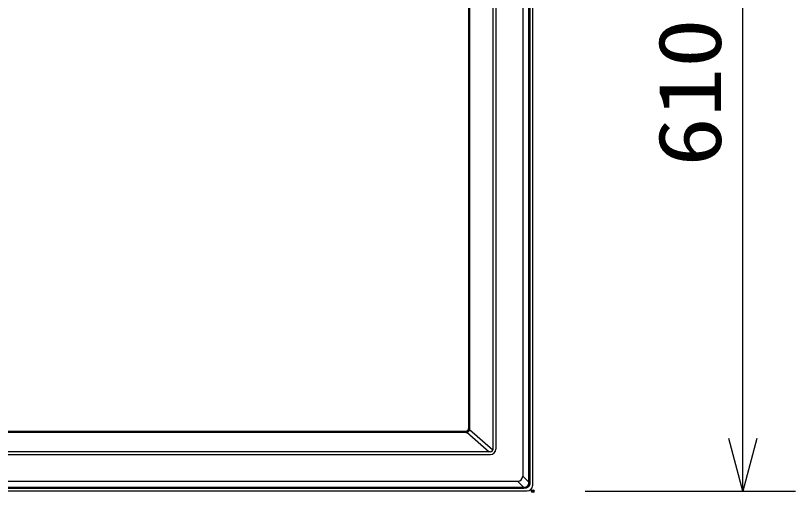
# Model space of a CAD drawing. Units: millimetres, scale not verified. Extents: x -63 to 63, y -57 to 57.
# Drawn here: x -10.32 to 19.37, y -0.69 to 17.47 of the extents above; entities that cross this region are included whole.
import ezdxf
from ezdxf.enums import TextEntityAlignment as Align

# ---------------------------------------------------------------- set-up
doc = ezdxf.new("R2010")
doc.units = ezdxf.units.MM
doc.header["$LTSCALE"] = 0.190236
doc.header["$PDMODE"] = 32
doc.header["$PDSIZE"] = 0.0951
for name, color, linetype in [('0-3_GAIKEI', 1, 'Continuous'), ('0-4_SUNPO', 3, 'Continuous'), ('0-5_DEFPOINTS', 7, 'Continuous')]:
    doc.layers.add(name, color=color, linetype=linetype)
doc.styles.add('ＭＳ ゴシック', font='')
doc.styles.get('ＭＳ ゴシック').set_extended_font_data('MS Gothic')

# ---------------------------------------------------------------- blocks, each defined once
blk = doc.blocks.new('_OPEN30')
at = {"layer": '0-5_DEFPOINTS'}
blk.add_line((0, 0), (-1, 0), dxfattribs=at)
blk.add_lwpolyline([(-1, 0.26795), (0, 0), (-1, -0.26795)], dxfattribs=at)

msp = doc.modelspace()

# ---------------------------------------------------------------- linework, layer by layer
at = {"layer": '0-3_GAIKEI'}
for p, q in [((9.2224, -0.3019), (9.2224, 29.5273)), ((9.2575, 29.5273), (9.2575, -0.3019)), ((8.9885, 29.2934), (8.9885, -0.0679)), ((7.8573, 0.9552), (7.8573, 28.2552)), ((7.9593, 28.2552), (7.9593, 0.9552)), ((6.9211, 27.6209), (6.9211, 1.737)), ((6.968, 1.737), (6.968, 27.6209)), ((-38.1731, 1.6377), (6.8219, 1.6377)), ((6.8219, 1.5908), (-38.1731, 1.5908)), ((6.8631, 1.5966), (7.7137, 0.8552)), ((7.8488, 0.9182), (6.9623, 1.6961)), ((7.7573, 0.8552), (-39.1086, 0.8552)), ((-39.1086, 0.7532), (7.7573, 0.7532)), ((-40.1719, -0.2671), (8.7893, -0.2671)), ((9.0232, -0.5011), (8.7893, -0.2671)), ((8.9885, -0.0679), (9.2224, -0.3019)), ((9.0232, -0.5011), (-40.4058, -0.5011)), ((-40.4058, -0.5361), (9.0232, -0.5361))]:
    msp.add_line(p, q, dxfattribs=at)
at = {"layer": '0-3_GAIKEI', "color": 7}
for p, q in [((9.3588, 29.6629), (9.3588, -0.4375)), ((-40.5414, -0.6375), (9.1588, -0.6375))]:
    msp.add_line(p, q, dxfattribs=at)
at = {"layer": '0-3_GAIKEI'}
for points in [[(6.8699, 1.6498), (6.8691, 1.6493), (6.8682, 1.6488), (6.8673, 1.6484), (6.8664, 1.6479), (6.8655, 1.6475), (6.8646, 1.647), (6.8636, 1.6466), (6.8627, 1.6462), (6.8618, 1.6458), (6.8609, 1.6454), (6.86, 1.645), (6.859, 1.6446), (6.8581, 1.6443), (6.8571, 1.6439), (6.8562, 1.6436), (6.8553, 1.6432), (6.8543, 1.6429), (6.8533, 1.6426), (6.8524, 1.6423), (6.8514, 1.642), (6.8505, 1.6417), (6.8495, 1.6414)], [(6.8631, 1.5966), (6.864, 1.5969), (6.865, 1.5972), (6.8659, 1.5974), (6.8668, 1.5977), (6.8678, 1.598), (6.8687, 1.5983), (6.8697, 1.5986), (6.8706, 1.5989), (6.8715, 1.5992), (6.8724, 1.5995), (6.8734, 1.5999), (6.8743, 1.6002), (6.8752, 1.6005), (6.8761, 1.6009), (6.877, 1.6012), (6.8779, 1.6016), (6.8789, 1.602), (6.8798, 1.6023), (6.8807, 1.6027), (6.8816, 1.6031), (6.8825, 1.6035), (6.8834, 1.6039), (6.8843, 1.6043), (6.8851, 1.6047), (6.886, 1.6051), (6.8869, 1.6055), (6.8878, 1.606), (6.8887, 1.6064), (6.8896, 1.6068), (6.8904, 1.6073), (6.8913, 1.6077), (6.8922, 1.6082), (6.893, 1.6086), (6.8939, 1.6091), (6.8947, 1.6096), (6.8956, 1.6101), (6.8964, 1.6106), (6.8973, 1.611), (6.8981, 1.6115)], [(6.8998, 1.6748), (6.8991, 1.6741), (6.8985, 1.6733), (6.8978, 1.6725), (6.8972, 1.6718), (6.8965, 1.671), (6.8959, 1.6702), (6.8952, 1.6695), (6.8945, 1.6688), (6.8938, 1.668), (6.8931, 1.6673), (6.8924, 1.6666), (6.8917, 1.6659), (6.891, 1.6652), (6.8902, 1.6645), (6.8895, 1.6638), (6.8888, 1.6631), (6.888, 1.6625), (6.8873, 1.6618), (6.8865, 1.6611), (6.8857, 1.6605), (6.8849, 1.6598), (6.8842, 1.6592), (6.8834, 1.6586), (6.8826, 1.658), (6.8818, 1.6574), (6.881, 1.6568), (6.8802, 1.6562), (6.8793, 1.6556), (6.8785, 1.655), (6.8777, 1.6545), (6.8768, 1.6539), (6.876, 1.6534), (6.8752, 1.6528), (6.8743, 1.6523), (6.8734, 1.6518), (6.8726, 1.6512), (6.8717, 1.6507), (6.8708, 1.6503), (6.8699, 1.6498)], [(6.8981, 1.6115), (6.899, 1.6121), (6.8998, 1.6126), (6.9006, 1.6131), (6.9015, 1.6136), (6.9023, 1.6141), (6.9031, 1.6147), (6.9039, 1.6152), (6.9048, 1.6157), (6.9056, 1.6163), (6.9064, 1.6168), (6.9072, 1.6174), (6.908, 1.618), (6.9088, 1.6185), (6.9096, 1.6191), (6.9104, 1.6197), (6.9111, 1.6203), (6.9119, 1.6209), (6.9127, 1.6215), (6.9135, 1.6221), (6.9142, 1.6227), (6.915, 1.6233), (6.9158, 1.6239), (6.9165, 1.6246), (6.9173, 1.6252), (6.918, 1.6258), (6.9187, 1.6265), (6.9195, 1.6271), (6.9202, 1.6278), (6.9209, 1.6284), (6.9217, 1.6291), (6.9224, 1.6298), (6.9231, 1.6304), (6.9238, 1.6311), (6.9245, 1.6318), (6.9252, 1.6325), (6.9259, 1.6332), (6.9266, 1.6339), (6.9273, 1.6346), (6.928, 1.6353)], [(6.9175, 1.7095), (6.9172, 1.7086), (6.9169, 1.7076), (6.9166, 1.7067), (6.9163, 1.7057), (6.916, 1.7047), (6.9157, 1.7038), (6.9153, 1.7028), (6.915, 1.7019), (6.9146, 1.701), (6.9143, 1.7), (6.9139, 1.6991), (6.9135, 1.6982), (6.9131, 1.6972), (6.9127, 1.6963), (6.9123, 1.6954), (6.9119, 1.6945), (6.9115, 1.6936), (6.911, 1.6927), (6.9106, 1.6918), (6.9101, 1.6909), (6.9097, 1.69), (6.9092, 1.6891), (6.9087, 1.6882), (6.9082, 1.6873), (6.9077, 1.6865), (6.9072, 1.6856), (6.9067, 1.6847), (6.9061, 1.6839), (6.9056, 1.683), (6.9051, 1.6822), (6.9045, 1.6813), (6.9039, 1.6805), (6.9034, 1.6797), (6.9028, 1.6789), (6.9022, 1.678), (6.9016, 1.6772), (6.901, 1.6764), (6.9004, 1.6756), (6.8998, 1.6748)], [(6.928, 1.6353), (6.9286, 1.636), (6.9293, 1.6367), (6.93, 1.6374), (6.9306, 1.6381), (6.9313, 1.6389), (6.9319, 1.6396), (6.9326, 1.6403), (6.9332, 1.6411), (6.9338, 1.6418), (6.9345, 1.6426), (6.9351, 1.6433), (6.9357, 1.6441), (6.9363, 1.6449), (6.9369, 1.6456), (6.9375, 1.6464), (6.9381, 1.6472), (6.9387, 1.648), (6.9393, 1.6487), (6.9399, 1.6495), (6.9405, 1.6503), (6.941, 1.6511), (6.9416, 1.6519), (6.9422, 1.6527), (6.9427, 1.6535), (6.9433, 1.6544), (6.9438, 1.6552), (6.9443, 1.656), (6.9449, 1.6568), (6.9454, 1.6576), (6.9459, 1.6585), (6.9464, 1.6593), (6.9469, 1.6601), (6.9474, 1.661), (6.9479, 1.6618), (6.9484, 1.6627), (6.9489, 1.6635), (6.9494, 1.6644), (6.9499, 1.6652), (6.9503, 1.6661)], [(6.9503, 1.6661), (6.9508, 1.667), (6.9512, 1.6678), (6.9517, 1.6687), (6.9521, 1.6696), (6.9526, 1.6705), (6.953, 1.6713), (6.9534, 1.6722), (6.9538, 1.6731), (6.9543, 1.674), (6.9547, 1.6749), (6.9551, 1.6758), (6.9555, 1.6767), (6.9558, 1.6776), (6.9562, 1.6785), (6.9566, 1.6794), (6.957, 1.6803), (6.9573, 1.6812), (6.9577, 1.6821), (6.958, 1.683), (6.9584, 1.684), (6.9587, 1.6849), (6.959, 1.6858), (6.9594, 1.6867), (6.9597, 1.6876), (6.96, 1.6886), (6.9603, 1.6895), (6.9606, 1.6904), (6.9609, 1.6914), (6.9612, 1.6923), (6.9615, 1.6933), (6.9617, 1.6942), (6.962, 1.6951), (6.9623, 1.6961)], [(9.0836, -0.5346), (9.0818, -0.5348), (9.0799, -0.535), (9.0781, -0.5352), (9.0762, -0.5354), (9.0744, -0.5355), (9.0726, -0.5357), (9.0707, -0.5358), (9.0689, -0.5359), (9.067, -0.536), (9.0652, -0.5361), (9.0633, -0.5361), (9.0615, -0.5362), (9.0597, -0.5362), (9.0578, -0.5362), (9.0578, -0.5362)], [(9.0627, -0.4975), (9.0643, -0.4973), (9.0659, -0.4971), (9.0675, -0.4969), (9.0691, -0.4967), (9.0706, -0.4965), (9.0722, -0.4963), (9.0738, -0.496), (9.0753, -0.4958), (9.0769, -0.4955), (9.0784, -0.4952), (9.08, -0.4949), (9.0816, -0.4945), (9.0831, -0.4942), (9.0846, -0.4938), (9.0862, -0.4934), (9.0877, -0.493), (9.0893, -0.4926), (9.0908, -0.4922), (9.0923, -0.4917), (9.0938, -0.4913), (9.0953, -0.4908), (9.0969, -0.4903), (9.0984, -0.4898), (9.0999, -0.4893), (9.1014, -0.4888), (9.1029, -0.4882), (9.1043, -0.4877), (9.1058, -0.4871), (9.1073, -0.4865), (9.1088, -0.4859), (9.1102, -0.4853), (9.1117, -0.4847), (9.1131, -0.4841), (9.1146, -0.4834), (9.116, -0.4827), (9.1175, -0.4821), (9.1189, -0.4814), (9.1203, -0.4807), (9.1217, -0.4799)], [(9.1518, -0.5128), (9.1502, -0.5136), (9.1485, -0.5145), (9.1469, -0.5153), (9.1452, -0.5161), (9.1435, -0.5169), (9.1419, -0.5177), (9.1402, -0.5185), (9.1385, -0.5192), (9.1368, -0.52), (9.1351, -0.5207), (9.1334, -0.5214), (9.1317, -0.5221), (9.13, -0.5228), (9.1283, -0.5234), (9.1265, -0.5241), (9.1248, -0.5247), (9.1231, -0.5253), (9.1213, -0.5259), (9.1196, -0.5265), (9.1178, -0.527), (9.116, -0.5276), (9.1143, -0.5281), (9.1125, -0.5286), (9.1107, -0.5291), (9.1089, -0.5296), (9.1071, -0.5301), (9.1054, -0.5305), (9.1036, -0.531), (9.1018, -0.5314), (9.1, -0.5318), (9.0981, -0.5321), (9.0963, -0.5325), (9.0945, -0.5329), (9.0927, -0.5332), (9.0909, -0.5335), (9.0891, -0.5338), (9.0872, -0.5341), (9.0854, -0.5343), (9.0836, -0.5346)], [(9.1217, -0.4799), (9.1231, -0.4792), (9.1245, -0.4785), (9.1259, -0.4777), (9.1273, -0.4769), (9.1287, -0.4762), (9.1301, -0.4754), (9.1314, -0.4746), (9.1328, -0.4738), (9.1342, -0.4729), (9.1355, -0.4721), (9.1369, -0.4712), (9.1382, -0.4704), (9.1395, -0.4695), (9.1408, -0.4686), (9.1421, -0.4677), (9.1434, -0.4668), (9.1447, -0.4659), (9.146, -0.4649), (9.1473, -0.464), (9.1486, -0.463), (9.1498, -0.4621), (9.1511, -0.4611), (9.1523, -0.4601), (9.1535, -0.4591), (9.1548, -0.4581), (9.156, -0.4571), (9.1572, -0.4561), (9.1584, -0.455), (9.1596, -0.454), (9.1608, -0.4529), (9.162, -0.4518), (9.1631, -0.4508), (9.1643, -0.4497), (9.1654, -0.4486), (9.1666, -0.4475), (9.1677, -0.4464), (9.1688, -0.4452), (9.1699, -0.4441), (9.171, -0.4429)], [(9.2079, -0.4683), (9.2067, -0.4697), (9.2055, -0.4711), (9.2042, -0.4724), (9.2029, -0.4738), (9.2017, -0.4751), (9.2004, -0.4764), (9.1991, -0.4777), (9.1978, -0.479), (9.1964, -0.4803), (9.1951, -0.4816), (9.1938, -0.4829), (9.1924, -0.4841), (9.191, -0.4853), (9.1897, -0.4866), (9.1883, -0.4878), (9.1869, -0.489), (9.1854, -0.4902), (9.184, -0.4913), (9.1826, -0.4925), (9.1811, -0.4937), (9.1797, -0.4948), (9.1782, -0.4959), (9.1767, -0.497), (9.1752, -0.4981), (9.1738, -0.4992), (9.1722, -0.5003), (9.1707, -0.5013), (9.1692, -0.5023), (9.1677, -0.5034), (9.1661, -0.5044), (9.1646, -0.5054), (9.163, -0.5063), (9.1614, -0.5073), (9.1598, -0.5083), (9.1582, -0.5092), (9.1566, -0.5101), (9.155, -0.511), (9.1534, -0.5119), (9.1518, -0.5128)], [(9.171, -0.4429), (9.1721, -0.4418), (9.1732, -0.4406), (9.1742, -0.4395), (9.1753, -0.4383), (9.1764, -0.4371), (9.1774, -0.4359), (9.1784, -0.4347), (9.1794, -0.4335), (9.1805, -0.4322), (9.1814, -0.431), (9.1824, -0.4297), (9.1834, -0.4285), (9.1844, -0.4272), (9.1853, -0.426), (9.1863, -0.4247), (9.1872, -0.4234), (9.1881, -0.4221), (9.189, -0.4208), (9.1899, -0.4195), (9.1908, -0.4182), (9.1917, -0.4169), (9.1926, -0.4155), (9.1934, -0.4142), (9.1943, -0.4128), (9.1951, -0.4115), (9.1959, -0.4101), (9.1967, -0.4088), (9.1975, -0.4074), (9.1983, -0.406), (9.199, -0.4046), (9.1998, -0.4032), (9.2005, -0.4018), (9.2013, -0.4004), (9.202, -0.399), (9.2027, -0.3976), (9.2034, -0.3961), (9.2041, -0.3947), (9.2047, -0.3933), (9.2054, -0.3918)], [(9.2054, -0.3918), (9.206, -0.3904), (9.2067, -0.3889), (9.2073, -0.3874), (9.2079, -0.386), (9.2085, -0.3845), (9.209, -0.383), (9.2096, -0.3815), (9.2101, -0.38), (9.2107, -0.3785), (9.2112, -0.377), (9.2117, -0.3755), (9.2122, -0.374), (9.2126, -0.3725), (9.2131, -0.371), (9.2135, -0.3694), (9.2139, -0.3679), (9.2144, -0.3664), (9.2148, -0.3648), (9.2151, -0.3633), (9.2155, -0.3618), (9.2159, -0.3602), (9.2162, -0.3587), (9.2165, -0.3571), (9.2168, -0.3556), (9.2171, -0.354), (9.2174, -0.3524), (9.2176, -0.3509), (9.2178, -0.3493), (9.2181, -0.3477), (9.2183, -0.3461), (9.2185, -0.3446), (9.2186, -0.343), (9.2188, -0.3414), (9.2188, -0.3414)], [(9.2448, -0.4069), (9.2441, -0.4087), (9.2434, -0.4104), (9.2428, -0.4121), (9.242, -0.4138), (9.2413, -0.4155), (9.2406, -0.4172), (9.2398, -0.4189), (9.2391, -0.4205), (9.2383, -0.4222), (9.2375, -0.4239), (9.2367, -0.4255), (9.2358, -0.4272), (9.235, -0.4288), (9.2341, -0.4304), (9.2332, -0.4321), (9.2323, -0.4337), (9.2314, -0.4353), (9.2305, -0.4369), (9.2296, -0.4385), (9.2286, -0.4401), (9.2277, -0.4416), (9.2267, -0.4432), (9.2257, -0.4448), (9.2247, -0.4463), (9.2237, -0.4479), (9.2226, -0.4494), (9.2216, -0.4509), (9.2205, -0.4524), (9.2195, -0.4539), (9.2184, -0.4554), (9.2173, -0.4569), (9.2161, -0.4583), (9.215, -0.4598), (9.2139, -0.4613), (9.2127, -0.4627), (9.2115, -0.4641), (9.2103, -0.4655), (9.2091, -0.4669), (9.2079, -0.4683)], [(9.2576, -0.3365), (9.2575, -0.3383), (9.2575, -0.3402), (9.2575, -0.342), (9.2574, -0.3439), (9.2573, -0.3457), (9.2573, -0.3475), (9.2571, -0.3494), (9.257, -0.3512), (9.2569, -0.3531), (9.2567, -0.3549), (9.2565, -0.3567), (9.2563, -0.3586), (9.2561, -0.3604), (9.2559, -0.3622), (9.2557, -0.3641), (9.2554, -0.3659), (9.2551, -0.3677), (9.2548, -0.3695), (9.2545, -0.3714), (9.2542, -0.3732), (9.2538, -0.375), (9.2535, -0.3768), (9.2531, -0.3786), (9.2527, -0.3804), (9.2523, -0.3822), (9.2519, -0.384), (9.2514, -0.3858), (9.2509, -0.3876), (9.2505, -0.3894), (9.25, -0.3912), (9.2495, -0.3929), (9.2489, -0.3947), (9.2484, -0.3965), (9.2478, -0.3982), (9.2473, -0.4), (9.2467, -0.4017), (9.246, -0.4035), (9.2454, -0.4052), (9.2448, -0.4069)]]:
    msp.add_lwpolyline(points, dxfattribs=at)
for centre, radius, start, end in [((7.7573, 0.9552), 0.1, 270, 0), ((7.7573, 0.9552), 0.202, 270, 0), ((9.1588, -0.4375), 0.2, 359.92153, 0), ((9.1588, -0.4375), 0.2, 270, 270.07847)]:
    msp.add_arc(centre, radius, start, end, dxfattribs=at)
at = {"layer": '0-3_GAIKEI', "color": 7}
msp.add_arc((9.1588, -0.4375), 0.2, 270.07847, 359.92153, dxfattribs=at)
at = {"layer": '0-3_GAIKEI'}
for centre, major_axis, ratio, start_param, end_param in [((6.8186, 1.7402), (-0.0641, 0.082), 0.960212, 2.4901988, 2.7673202), ((6.8186, 1.743), (-0.0912, 0.1233), 0.977626, 2.515781, 2.7929024), ((6.8186, 1.7402), (-0.0821, 0.064), 0.960042, 3.5168541, 3.7916534), ((6.8158, 1.7402), (-0.1235, 0.091), 0.977504, 3.4911602, 3.7659596), ((8.35, 0.3713), (-0.5814, 0.5814), 0.45611, 2.756539, 3.5266464), ((9.2018, -0.4804), (0.4846, 0.0458), 0.008309, 4.3342092, 4.4206194), ((9.2018, -0.5553), (-0.4319, 0.0079), 0.040443, 5.0529667, 5.1393769), ((9.2018, -0.4804), (0.0458, 0.4846), 0.008309, 5.0041586, 5.0905687), ((9.2767, -0.4804), (-0.0079, 0.4319), 0.040443, 1.1438084, 1.2302186)]:
    msp.add_ellipse(centre, major_axis=major_axis, ratio=ratio, start_param=start_param, end_param=end_param, dxfattribs=at)
at = {"layer": '0-4_SUNPO'}
for p, q in [((17.369, 1.3552), (17.369, 27.8552)), ((11.369, -0.6448), (19.369, -0.6448))]:
    msp.add_line(p, q, dxfattribs=at)
at = {"layer": '0-5_DEFPOINTS'}
msp.add_point((9.369, -0.6448), dxfattribs=at)

# ---------------------------------------------------------------- block references
at = {"layer": '0-4_SUNPO', "xscale": 2, "yscale": 2, "rotation": 270}
msp.add_blockref('_OPEN30', (17.369, -0.6448), dxfattribs=at)

# ---------------------------------------------------------------- texts
at = {"layer": '0-4_SUNPO', "style": 'ＭＳ ゴシック', "width": 1.15}
msp.add_text('610', height=2.406, rotation=90, dxfattribs=at).set_placement((17.2594, 11.7181), align=Align.BOTTOM_LEFT)

doc.saveas('drawing.dxf')
